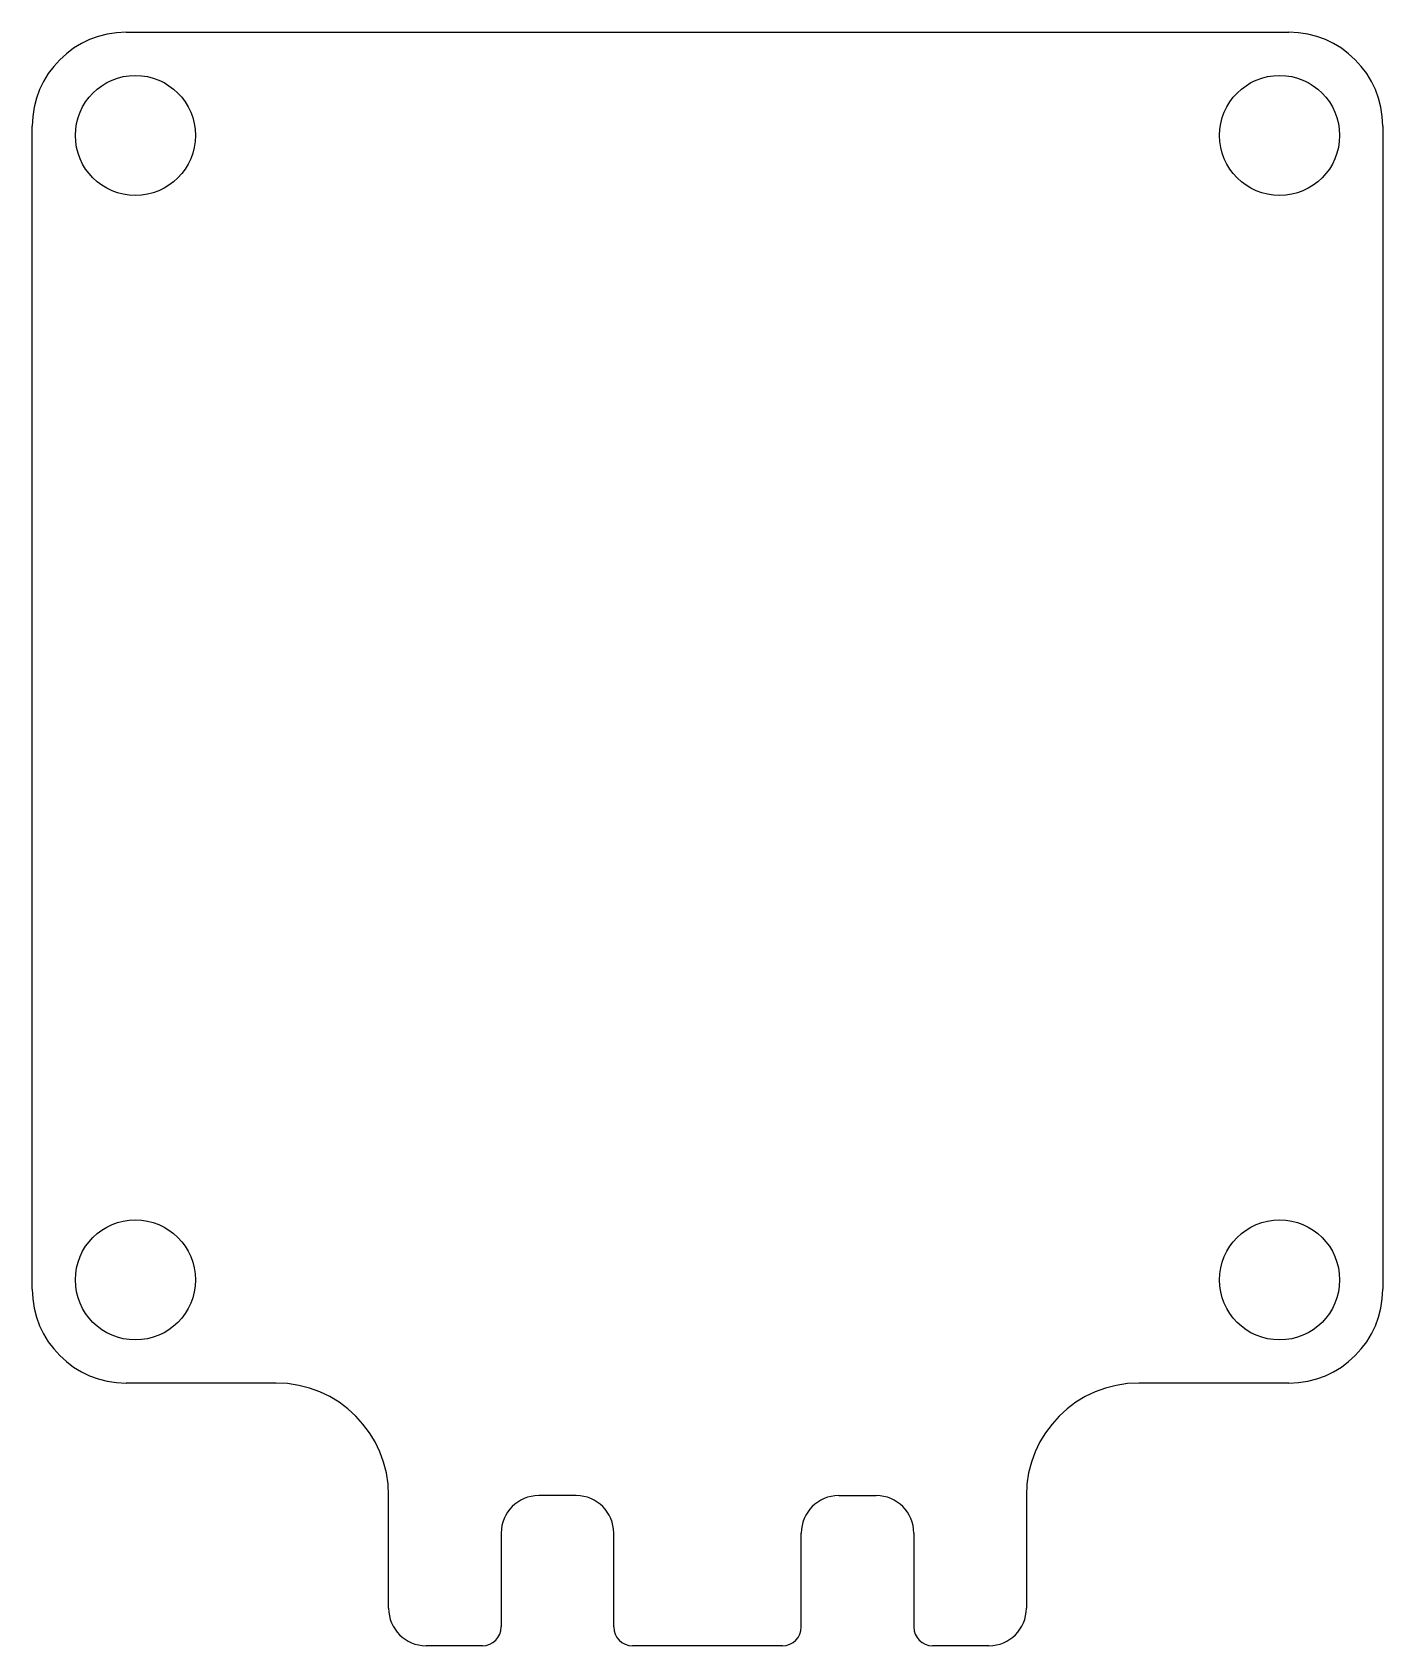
# Model space of a CAD drawing. Header units: millimetres. Extents: x -18 to 18, y -25 to 18.
import ezdxf

# ---------------------------------------------------------------- set-up
doc = ezdxf.new("R2010")
doc.units = ezdxf.units.MM
doc.layers.add('Shape2DView002', color=7, linetype='CONTINUOUS')

msp = doc.modelspace()

# ---------------------------------------------------------------- linework, layer by layer
at = {"layer": 'Shape2DView002'}
for p, q in [((-15.5, 18), (15.5, 18)), ((-18, -15.5), (-18, 15.5)), ((18, 15.5), (18, -15.5)), ((-11.5, -18), (-15.5, -18)), ((15.5, -18), (11.5, -18)), ((-8.5, -24), (-8.5, -21)), ((-3.5, -21), (-4.5, -21)), ((3.5, -21), (4.5, -21)), ((8.5, -21), (8.5, -24)), ((-5.5, -22), (-5.5, -24.5)), ((-2.5, -24.5), (-2.5, -22)), ((2.5, -24.5), (2.5, -22)), ((5.5, -22), (5.5, -24.5)), ((-6, -25), (-7.5, -25)), ((2, -25), (-2, -25)), ((7.5, -25), (6, -25))]:
    msp.add_line(p, q, dxfattribs=at)
for centre in [(-15.25, 15.25), (15.25, 15.25), (-15.25, -15.25), (15.25, -15.25)]:
    msp.add_circle(centre, 1.6, dxfattribs=at)
for centre, radius, start, end in [((-15.5, 15.5), 2.5, 90, 180), ((15.5, 15.5), 2.5, 0, 90), ((-15.5, -15.5), 2.5, 180, -90), ((15.5, -15.5), 2.5, -90, 0), ((-11.5, -21), 3, 0, 90), ((11.5, -21), 3, 90, 180), ((-4.5, -22), 1, 90, 180), ((-3.5, -22), 1, 0, 90), ((3.5, -22), 1, 90, 180), ((4.5, -22), 1, 0, 90), ((-7.5, -24), 1, 180, -90), ((7.5, -24), 1, -90, 0), ((-6, -24.5), 0.5, -90, 0), ((-2, -24.5), 0.5, 180, -90), ((2, -24.5), 0.5, -90, 0), ((6, -24.5), 0.5, 180, -90)]:
    msp.add_arc(centre, radius, start, end, dxfattribs=at)

doc.saveas('drawing.dxf')
